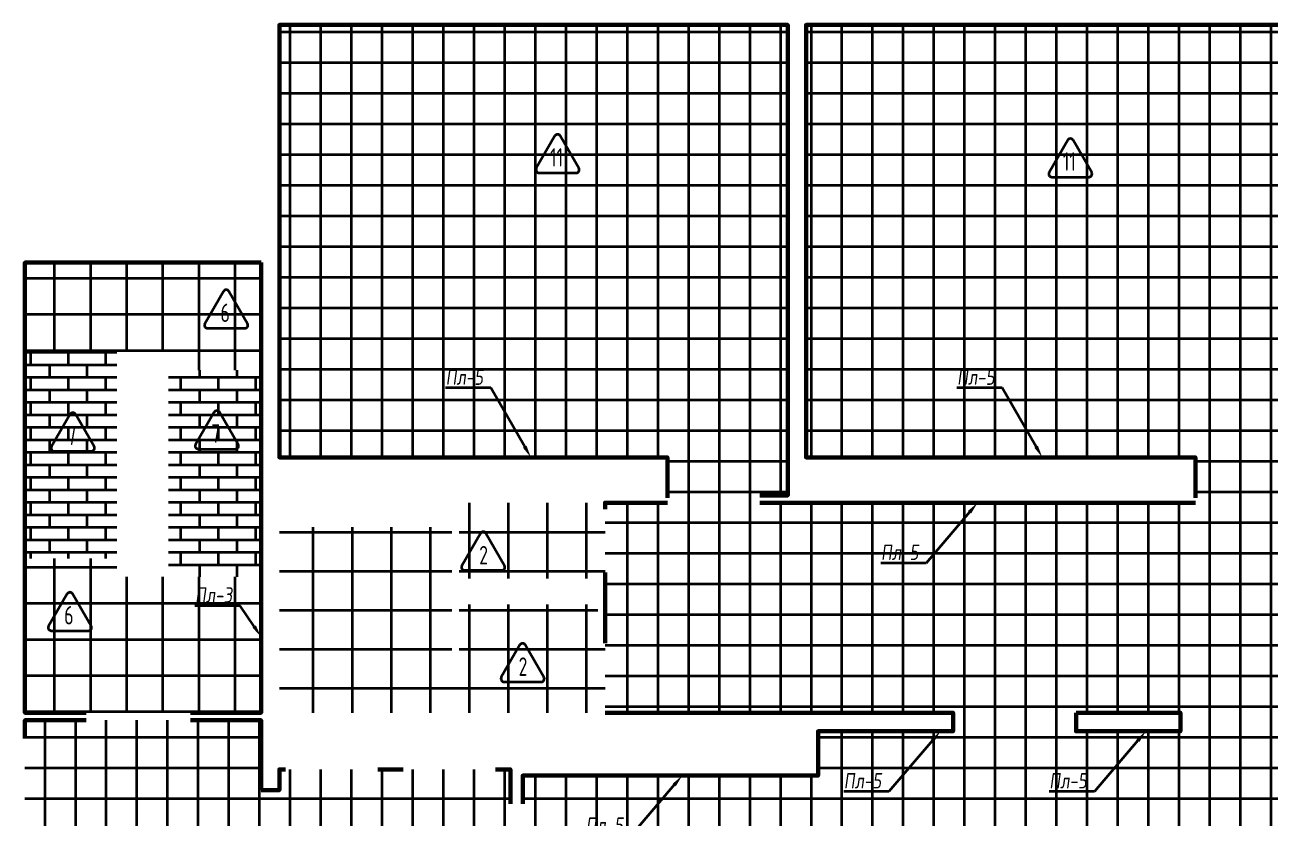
# Model space of a CAD drawing. Header units: millimetres. Extents: x -510890 to 418982, y -118257 to 141350.
# Drawn here: x 211036 to 231285, y -53037 to -40141 of the extents above; entities that cross this region are included whole.
import ezdxf
from ezdxf import colors
from ezdxf.entities.mleader import LeaderData, LeaderLine
from ezdxf.enums import TextEntityAlignment as Align
from ezdxf.math import Vec2, Vec3

# ---------------------------------------------------------------- set-up
doc = ezdxf.new("R2010")
doc.units = ezdxf.units.MM
doc.layers.add('АР_Площадь контур', color=220, linetype='Continuous', lineweight=35, plot=False)
doc.styles.add('ISOCPEUR', font='isocpeur.ttf', dxfattribs={"height": 800})
doc.styles.add('Архитект', font='isocpeur.ttf', dxfattribs={"width": 0.8, "oblique": 8})
pattern_1 = [(90, (2999.9, -126491.3), (-498.475, 0), []), (180, (2999.9, -126491.3), (-6e-14, -498.475), [])]
pattern_2 = [(90, (2999.9, -126491.3), (-635, 0), []), (180, (2999.9, -126491.3), (0, -635), [])]
pattern_3 = [(90, (2999.9, -126491.3), (-587.375, 0), []), (180, (2999.9, -126491.3), (-6e-14, -587.375), [])]
pattern_4 = [(0, (209610.45, -28798.6), (0, 203.2254), []), (90, (209610.45, -28798.6), (-304.8, 203.2254), [203.2254, -203.2254])]

msp = doc.modelspace()

# ---------------------------------------------------------------- hatches: boundary and pattern name
at = {"layer": 'АР_Площадь контур', "true_color": 0x000000, "transparency": 33554687}
h = msp.add_hatch(dxfattribs=at)
h.set_pattern_fill('ANSI37', color=18, scale=157, angle=45, style=0)
h.set_pattern_definition(pattern_1)
h.paths.add_polyline_path([(215175.5, -40140.6), (223440.5, -40140.6), (223440.5, -47791), (222985.1, -47791), (222985.1, -47911), (221485.1, -47911), (221485.1, -47172.9), (215175.5, -47172.8)])
h = msp.add_hatch(dxfattribs=at)
h.set_pattern_fill('ANSI37', color=18, scale=157, angle=45, style=0)
h.set_pattern_definition(pattern_1)
h.paths.add_polyline_path([(223740.5, -40140.6), (227202.1, -40140.6), (232005.5, -40140.6), (232005.5, -47791), (231571.8, -47791), (231571.8, -47911), (230071.8, -47911), (230071.9, -47172.8), (223740.5, -47172.9)])
at = {"layer": 'АР_Площадь контур', "true_color": 0x000000}
h = msp.add_hatch(dxfattribs=at)
h.set_pattern_fill('ANSI37', color=18, scale=185, angle=45)
h.set_pattern_definition(pattern_3)
h.paths.add_polyline_path([(213373.1, -45454.7), (211036.7, -45454.8), (211037, -44005.6), (214875.5, -44005.6), (214875.5, -45754.8), (213373.2, -45754.8)])
at = {"layer": 'АР_Площадь контур', "true_color": 0xffffff}
h = msp.add_hatch(dxfattribs=at)
h.set_pattern_fill('AR-BRSTD', scale=3)
h.set_pattern_definition(pattern_4)
h.paths.add_polyline_path([(212532.8, -45454.7), (211036, -45454.7), (211036, -48814.8), (212532.8, -48814.8)])
h = msp.add_hatch(dxfattribs=at)
h.set_pattern_fill('AR-BRSTD', scale=3)
h.set_pattern_definition(pattern_4)
h.paths.add_polyline_path([(213373.2, -49114.8), (214875.5, -49114.8), (214875.5, -45754.8), (213373.2, -45754.8)])
at = {"layer": 'АР_Площадь контур', "true_color": 0x000000}
h = msp.add_hatch(dxfattribs=at)
h.set_pattern_fill('ANSI37', color=18, scale=200, angle=45)
h.set_pattern_definition(pattern_2)
h.paths.add_polyline_path([(220353.3, -49142.6), (218095.8, -49142.6), (218095.8, -47911), (220352.9, -47911), (220353.2, -48012.6), (220472.9, -48012), (220472.9, -49042.6), (220353.3, -49042.6)])
at = {"layer": 'АР_Площадь контур', "true_color": 0x000000, "transparency": 33554687}
h = msp.add_hatch(dxfattribs=at)
h.set_pattern_fill('ANSI37', color=18, scale=157, angle=45, style=0)
h.set_pattern_definition(pattern_1)
edge = h.paths.add_edge_path()
edge.add_line((244077.8, -51325.6), (232847.5, -51325.6))
edge.add_line((232847.5, -51325.6), (232847.1, -51325.3))
edge.add_line((232847.1, -51325.3), (231827.5, -51325.9))
edge.add_line((231827.5, -51325.9), (231827.5, -51325.6))
edge.add_line((231827.5, -51325.6), (228130.5, -51325.6))
edge.add_line((228130.5, -51325.6), (228130.5, -51625.6))
edge.add_line((228130.5, -51625.6), (229827.5, -51625.6))
edge.add_line((229827.5, -51625.6), (229827.5, -51327.6))
edge.add_line((229827.5, -51327.6), (231327.5, -51326.4))
edge.add_line((231327.5, -51326.4), (231327.5, -51625.6))
edge.add_line((231327.5, -51625.6), (233347.5, -51625.6))
edge.add_line((233347.5, -51625.6), (233347.5, -51326.6))
edge.add_line((233347.5, -51326.6), (234847.5, -51326.9))
edge.add_line((234847.5, -51326.9), (234847.5, -51625.6))
edge.add_line((234847.5, -51625.6), (236420.5, -51625.6))
edge.add_line((236420.5, -51625.6), (236420.5, -51325.9))
edge.add_line((236420.5, -51325.9), (238420.5, -51325.9))
edge.add_line((238420.5, -51325.9), (238420.5, -51625.6))
edge.add_line((238420.5, -51625.6), (240695.5, -51625.6))
edge.add_line((240695.5, -51625.6), (240695.5, -52346.8))
edge.add_line((240695.5, -52346.8), (245545.5, -52346.8))
edge.add_line((245545.5, -52346.8), (245545.5, -55295.6))
edge.add_line((245545.5, -55295.6), (234847.5, -55295.6))
edge.add_line((234847.5, -55295.6), (231827.5, -55295.6))
edge.add_line((231827.5, -55295.6), (231827.5, -55495.6))
edge.add_line((231827.5, -55495.6), (232847.5, -55495.6))
edge.add_line((232847.5, -55495.6), (232847.5, -55295.7))
edge.add_line((232847.5, -55295.7), (234847.5, -55295.7))
edge.add_line((234847.5, -55295.7), (234847.5, -55495.6))
edge.add_line((234847.5, -55495.6), (237628.9, -55495.6))
edge.add_line((237628.9, -55495.6), (237628.9, -59645.6))
edge.add_line((237628.9, -59645.6), (234367.5, -59645.6))
edge.add_line((234367.5, -59645.6), (234367.5, -59845.6))
edge.add_line((234367.5, -59845.6), (236610.2, -59845.6))
edge.add_line((236610.2, -59845.6), (236610.2, -60245.6))
edge.add_arc((232355.2, -59846.1), 4273.8, 334.32163, 354.63559, ccw=False)
edge.add_arc((232355.2, -59846.1), 4273.8, 314.00768, 334.32163, ccw=False)
edge.add_line((235324.4, -62920), (232867.5, -59845.6))
edge.add_line((232867.5, -59845.6), (232867.5, -59645.6))
edge.add_line((232867.5, -59645.6), (231843.5, -59645.6))
edge.add_line((231843.5, -59645.6), (231843.5, -59845.6))
edge.add_line((231843.5, -59845.6), (232867.5, -59845.6))
edge.add_line((232867.5, -59845.6), (235319.6, -62924.6))
edge.add_arc((232355.2, -59846.1), 4273.8, 225.9994, 313.91832, ccw=False)
edge.add_arc((232355.2, -59846.1), 4273.8, 185.36441, 225.9994, ccw=False)
edge.add_line((228100.1, -60245.6), (228100.1, -59845.6))
edge.add_line((228100.1, -59845.6), (230343.5, -59845.6))
edge.add_line((230343.5, -59845.6), (230343.5, -59645.6))
edge.add_line((230343.5, -59645.6), (227390.5, -59645.6))
edge.add_line((227390.5, -59645.6), (227390.5, -55495.6))
edge.add_line((227390.5, -55495.6), (229827.5, -55495.6))
edge.add_line((229827.5, -55495.6), (229827.5, -55295.6))
edge.add_line((229827.5, -55295.6), (219130.5, -55295.6))
edge.add_line((219130.5, -55295.6), (219130.5, -52346.8))
edge.add_line((219130.5, -52346.8), (223935.5, -52346.8))
edge.add_line((223935.5, -52346.8), (223935.5, -51625.6))
edge.add_line((223935.5, -51625.6), (226130.5, -51625.6))
edge.add_line((226130.5, -51625.6), (226130.5, -51325.6))
edge.add_line((226130.5, -51325.6), (220472.9, -51325.6))
edge.add_line((220472.9, -51325.6), (220472.9, -47911))
edge.add_line((220472.9, -47911), (227259.4, -47911))
edge.add_line((227259.4, -47911), (244078.1, -47911))
edge.add_line((244078.1, -47911), (244077.8, -51325.6))
at = {"layer": 'АР_Площадь контур', "true_color": 0x000000}
h = msp.add_hatch(dxfattribs=at)
h.set_pattern_fill('ANSI37', color=18, scale=200, angle=45)
h.set_pattern_definition(pattern_2)
h.paths.add_polyline_path([(215175.5, -48309.8), (217975.8, -48309.8), (217975.8, -50344.9), (218095.9, -50344.9), (218095.9, -49563), (220353, -49563), (220352.9, -50195.7), (220472.9, -50195.6), (220473.2, -51325.6), (215175.5, -51325.6)])
h = msp.add_hatch(dxfattribs=at)
h.set_pattern_fill('ANSI37', color=18, scale=185, angle=45)
h.set_pattern_definition(pattern_3)
h.paths.add_polyline_path([(212532.9, -49114.8), (214875.5, -49114.8), (214875.5, -51325.6), (211035.5, -51325.6), (211036, -48814.8), (212532.9, -48814.8)])
at = {"layer": 'АР_Площадь контур', "true_color": 0x000000, "transparency": 33554687}
h = msp.add_hatch(dxfattribs=at)
h.set_pattern_fill('ANSI37', color=18, scale=157, angle=45, style=0)
h.set_pattern_definition(pattern_1)
h.paths.add_polyline_path([(210190.5, -65035.6), (210810.5, -65035.6), (210810.5, -71185.6), (204380.6, -71185.8), (204380.6, -65035.6), (208790.5, -65035.6), (208790.5, -64735.6), (204560.5, -64735.6), (204560.5, -62515.6), (210835.5, -62515.6), (210835.5, -62735.6), (211035.5, -62735.6), (211035.5, -51445.6), (214875.5, -51445.6), (214875.5, -52583.1), (215175.5, -52583.1), (215175.5, -52246.8), (218930.5, -52246.8), (218930.5, -52808.2), (219130.5, -52808.2), (219130.5, -54508.2), (218930.5, -54508.2), (218930.5, -55295.6), (215175.5, -55295.6), (215175.5, -54583.1), (214975.5, -54583.1), (214975.5, -64835.6), (211035.5, -64835.6), (211035.5, -64235.6), (210835.5, -64235.6), (210835.5, -64735.6), (210190.5, -64735.6)])

# ---------------------------------------------------------------- linework, layer by layer
at = {"layer": 'АР_Площадь контур', "lineweight": 60}
for points in [[(221485.1, -47831), (221485.1, -47172.9), (215175.5, -47172.9), (215175.5, -40140.6), (223440.5, -40140.6), (223440.5, -47791), (222985.1, -47791)], [(230071.8, -47831), (230071.8, -47172.9), (223740.5, -47172.9), (223740.5, -40140.6), (232005.5, -40140.6), (232005.5, -47791), (231571.8, -47791)], [(212030.5, -51325.6), (211035.5, -51325.6), (211035.5, -44005.6), (214875.5, -44005.6)], [(214875.5, -44005.6), (214875.5, -51325.6), (213730.5, -51325.6)], [(220470.7, -48012.3), (220470.7, -47911), (221485.1, -47911)], [(222985.1, -47911), (230071.9, -47911)], [(220473.2, -50195.6), (220473.2, -49042.6)], [(219130.5, -52808.2), (219130.5, -52346.8), (223935.5, -52346.8), (223935.5, -51625.6), (226130.5, -51625.6), (226130.5, -51325.6), (220473.2, -51325.6)], [(212030.5, -51445.6), (211035.5, -51445.6), (211035.5, -51745.5)], [(214875.5, -52583.2), (214875.5, -51445.6), (213730.5, -51445.6)], [(215275.5, -52246.8), (215175.5, -52246.8), (215175.5, -52583.2), (214875.5, -52583.2)], [(217188.8, -52246.8), (216775.5, -52246.8)], [(218930.5, -52808.2), (218930.5, -52246.8), (218688.8, -52246.8)]]:
    msp.add_lwpolyline(points, dxfattribs=at)
at = {"layer": 'АР_Площадь контур', "linetype": 'Continuous'}
for points in [[(219395.5, -42545.9), (220001.7, -42545.9, 0.5773495), (220045, -42470.9), (219741.9, -41945.9, 0.5773541), (219655.3, -41945.9), (219352.2, -42470.9, 0.5773491), (219395.5, -42545.9, 0.0000017)], [(227734.2, -42613.6), (228340.4, -42613.6, 0.5773495), (228383.7, -42538.6), (228080.6, -42013.6, 0.5773541), (227994, -42013.6), (227690.9, -42538.6, 0.5773491), (227734.2, -42613.6, 0.0000017)], [(214005.8, -45073.4), (214612, -45073.4, 0.5773495), (214655.3, -44998.4), (214352.2, -44473.4, 0.5773541), (214265.6, -44473.4), (213962.5, -44998.4, 0.5773491), (214005.8, -45073.4, 0.0000017)], [(211511.4, -47071.8), (212117.6, -47071.8, 0.5773495), (212160.9, -46996.8), (211857.8, -46471.8, 0.5773541), (211771.2, -46471.8), (211468.1, -46996.8, 0.5773491), (211511.4, -47071.8, 0.0000017)], [(213854, -47036.6), (214460.2, -47036.6, 0.5773495), (214503.5, -46961.6), (214200.4, -46436.6, 0.5773541), (214113.8, -46436.6), (213810.7, -46961.6, 0.5773491), (213854, -47036.6, 0.0000017)], [(218186.2, -49008.9), (218792.5, -49008.9, 0.5773495), (218835.8, -48933.9), (218532.7, -48408.9, 0.5773541), (218446, -48408.9), (218142.9, -48933.9, 0.5773491), (218186.2, -49008.9, 0.0000017)], [(211464.5, -49990.8), (212070.8, -49990.8, 0.5773495), (212114.1, -49915.8), (211811, -49390.8, 0.5773541), (211724.4, -49390.8), (211421.2, -49915.8, 0.5773491), (211464.5, -49990.8, 0.0000017)], [(218826.6, -50821.4), (219432.8, -50821.4, 0.5773495), (219476.1, -50746.4), (219173, -50221.4, 0.5773541), (219086.4, -50221.4), (218783.3, -50746.4, 0.5773491), (218826.6, -50821.4, 0.0000017)]]:
    msp.add_lwpolyline(points, format="xyb", dxfattribs=at)
at = {"layer": 'АР_Площадь контур', "lineweight": 60}
msp.add_lwpolyline([(228130.5, -51325.6), (229827.5, -51325.6), (229827.5, -51625.6), (228130.5, -51625.6)], close=True, dxfattribs=at)

# ---------------------------------------------------------------- texts
at = {"layer": 'АР_Площадь контур', "linetype": 'Continuous', "style": 'ISOCPEUR', "width": 0.7}
for s, p in [('11', (219682, -42444.2)), ('11', (228020.6, -42511.9)), ('6', (214292.2, -44971.7)), ('7', (211797.8, -46970.1)), ('7', (214140.4, -46934.9)), ('2', (218494.8, -48912.1)), ('6', (211751, -49889.1)), ('2', (219135.1, -50724.6))]:
    msp.add_text(s, height=300, dxfattribs=at).set_placement(p, align=Align.CENTER)

# ---------------------------------------------------------------- leaders
at = {"layer": 'АР_Площадь контур'}
ml = msp.add_multileader_mtext('Standard', dxfattribs=at)
ml.set_content('Пл-5', color=256, style='Архитект')
ml.set_leader_properties(color=256, linetype='ByLayer', lineweight=-1)
ml.build(insert=Vec2(0, 0))
ml.multileader.update_dxf_attribs({"text_left_attachment_type": 6, "text_right_attachment_type": 6, "dogleg_length": 25, "arrow_head_size": 200})
ctx = ml.context
ctx.base_point, ctx.char_height, ctx.arrow_head_size, ctx.landing_gap_size, ctx.plane_origin = Vec3(217777.5, -46042.9), 250, 200, 100, Vec3(204489.2, -46007.7)
ctx.left_attachment, ctx.right_attachment = 6, 6
notes = []
notes.append((ctx, [(0, (1, 1, 0), (218612.8, -46042.9), (-1, 0), 25, [(1, [(219264.2, -47172.9)], 0, [])])]))
ctx.mtext.insert, ctx.mtext.width, ctx.mtext.defined_height, ctx.mtext.line_spacing_style, ctx.mtext.flow_direction = Vec3(217877.5, -45742.9), 3549.472, 1007.6, 2, 5
ml = msp.add_multileader_mtext('Standard', dxfattribs=at)
ml.set_content('Пл-5', color=256, style='Архитект')
ml.set_leader_properties(color=256, linetype='ByLayer', lineweight=-1)
ml.build(insert=Vec2(0, 0))
ml.multileader.update_dxf_attribs({"text_left_attachment_type": 6, "text_right_attachment_type": 6, "dogleg_length": 25, "arrow_head_size": 200})
ctx = ml.context
ctx.base_point, ctx.char_height, ctx.arrow_head_size, ctx.landing_gap_size, ctx.plane_origin = Vec3(226093.8, -46042.9), 250, 200, 100, Vec3(212805.5, -46007.7)
ctx.left_attachment, ctx.right_attachment = 6, 6
notes.append((ctx, [(0, (1, 1, 0), (226929.1, -46042.9), (-1, 0), 25, [(1, [(227580.5, -47172.8)], 0, [])])]))
ctx.mtext.insert, ctx.mtext.width, ctx.mtext.defined_height, ctx.mtext.line_spacing_style, ctx.mtext.flow_direction = Vec3(226193.8, -45742.9), 3549.472, 1007.6, 2, 5
ml = msp.add_multileader_mtext('Standard', dxfattribs=at)
ml.set_content('Пл-5', color=256, style='Архитект')
ml.set_leader_properties(color=256, linetype='ByLayer', lineweight=-1)
ml.build(insert=Vec2(0, 0))
ml.multileader.update_dxf_attribs({"text_left_attachment_type": 6, "text_right_attachment_type": 6, "dogleg_length": 25, "arrow_head_size": 200})
ctx = ml.context
ctx.base_point, ctx.char_height, ctx.arrow_head_size, ctx.landing_gap_size, ctx.plane_origin = Vec3(224856.2, -48890.8), 250, 200, 100, Vec3(211567.9, -48855.7)
ctx.left_attachment, ctx.right_attachment = 6, 6
notes.append((ctx, [(0, (1, 1, 0), (225691.4, -48890.8), (-1, 0), 25, [(1, [(226528.5, -47911)], 0, [])])]))
ctx.mtext.insert, ctx.mtext.width, ctx.mtext.defined_height, ctx.mtext.line_spacing_style, ctx.mtext.flow_direction = Vec3(224956.2, -48590.8), 3549.472, 1007.6, 2, 5
ml = msp.add_multileader_mtext('Standard', dxfattribs=at)
ml.set_content('Пл-3', color=256, style='Архитект')
ml.set_leader_properties(color=256, linetype='ByLayer', lineweight=-1)
ml.build(insert=Vec2(0, 0))
ml.multileader.update_dxf_attribs({"text_left_attachment_type": 6, "text_right_attachment_type": 6, "dogleg_length": 25, "arrow_head_size": 200})
ctx = ml.context
ctx.base_point, ctx.char_height, ctx.arrow_head_size, ctx.landing_gap_size, ctx.plane_origin = Vec3(213701.3, -49584.5), 250, 200, 100, Vec3(199975, -49567)
ctx.left_attachment, ctx.right_attachment = 6, 6
notes.append((ctx, [(0, (1, 1, 0), (214536.6, -49584.5), (-1, 0), 25, [(1, [(214875.5, -50088.6)], 0, [])])]))
ctx.mtext.insert, ctx.mtext.width, ctx.mtext.defined_height, ctx.mtext.line_spacing_style, ctx.mtext.flow_direction = Vec3(213801.3, -49284.5), 3549.472, 1007.6, 2, 5
ml = msp.add_multileader_mtext('Standard', dxfattribs=at)
ml.set_content('Пл-5', color=256, style='Архитект')
ml.set_leader_properties(color=256, linetype='ByLayer', lineweight=-1)
ml.build(insert=Vec2(0, 0))
ml.multileader.update_dxf_attribs({"text_left_attachment_type": 6, "text_right_attachment_type": 6, "dogleg_length": 25, "arrow_head_size": 200})
ctx = ml.context
ctx.base_point, ctx.char_height, ctx.arrow_head_size, ctx.landing_gap_size, ctx.plane_origin = Vec3(224252.2, -52605.5), 250, 200, 100, Vec3(210963.9, -52570.3)
ctx.left_attachment, ctx.right_attachment = 6, 6
notes.append((ctx, [(0, (1, 1, 0), (225087.5, -52605.5), (-1, 0), 25, [(1, [(225924.6, -51625.6)], 0, [])])]))
ctx.mtext.insert, ctx.mtext.width, ctx.mtext.defined_height, ctx.mtext.line_spacing_style, ctx.mtext.flow_direction = Vec3(224352.2, -52305.5), 3549.472, 1007.6, 2, 5
ml = msp.add_multileader_mtext('Standard', dxfattribs=at)
ml.set_content('Пл-5', color=256, style='Архитект')
ml.set_leader_properties(color=256, linetype='ByLayer', lineweight=-1)
ml.build(insert=Vec2(0, 0))
ml.multileader.update_dxf_attribs({"text_left_attachment_type": 6, "text_right_attachment_type": 6, "dogleg_length": 25, "arrow_head_size": 200})
ctx = ml.context
ctx.base_point, ctx.char_height, ctx.arrow_head_size, ctx.landing_gap_size, ctx.plane_origin = Vec3(227593.2, -52605.5), 250, 200, 100, Vec3(214305, -52570.3)
ctx.left_attachment, ctx.right_attachment = 6, 6
notes.append((ctx, [(0, (1, 1, 0), (228428.5, -52605.5), (-1, 0), 25, [(1, [(229265.6, -51625.6)], 0, [])])]))
ctx.mtext.insert, ctx.mtext.width, ctx.mtext.defined_height, ctx.mtext.line_spacing_style, ctx.mtext.flow_direction = Vec3(227693.2, -52305.5), 3549.472, 1007.6, 2, 5
ml = msp.add_multileader_mtext('Standard', dxfattribs=at)
ml.set_content('Пл-5', color=256, style='Архитект')
ml.set_leader_properties(color=256, linetype='ByLayer', lineweight=-1)
ml.build(insert=Vec2(0, 0))
ml.multileader.update_dxf_attribs({"text_left_attachment_type": 6, "text_right_attachment_type": 6, "dogleg_length": 25, "arrow_head_size": 200})
ctx = ml.context
ctx.base_point, ctx.char_height, ctx.arrow_head_size, ctx.landing_gap_size, ctx.plane_origin = Vec3(220052.7, -53326.7), 250, 200, 100, Vec3(206764.5, -53291.5)
ctx.left_attachment, ctx.right_attachment = 6, 6
notes.append((ctx, [(0, (1, 1, 0), (220888, -53326.7), (-1, 0), 25, [(1, [(221725.1, -52346.8)], 0, [])])]))
ctx.mtext.insert, ctx.mtext.width, ctx.mtext.defined_height, ctx.mtext.line_spacing_style, ctx.mtext.flow_direction = Vec3(220152.7, -53026.7), 3549.472, 1007.6, 2, 5
for ctx, leaders in notes:
    for number, flags, end, landing, length, lines in leaders:
        leader = LeaderData()
        leader.index, (leader.has_last_leader_line, leader.has_dogleg_vector, leader.attachment_direction) = number, flags
        leader.last_leader_point, leader.dogleg_vector, leader.dogleg_length = Vec3(end), Vec3(landing), length
        for number, points, colour, breaks in lines:
            line = LeaderLine()
            line.index, line.vertices, line.color, line.breaks = number, Vec3.list(points), colors.encode_raw_color(colour), breaks
            leader.lines.append(line)
        ctx.leaders.append(leader)

doc.saveas('drawing.dxf')
